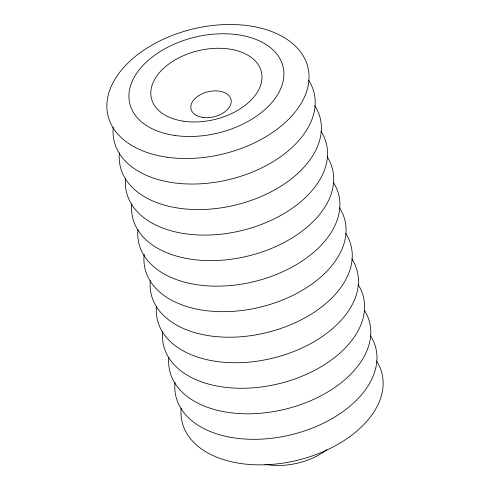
<?xml version="1.0" encoding="UTF-8"?>
<svg xmlns="http://www.w3.org/2000/svg" width="490" height="490" viewBox="0 0 490 490"><rect width="100%" height="100%" fill="white"/><g stroke="black" fill="none" stroke-linecap="round" stroke-linejoin="round"><path stroke-width="0.73" d="M308.602 80.164A102.839 64.3 -13.6 0 1 229.155 179.548A102.839 64.3 -13.6 0 1 113.245 127.314M314.776 105.693A102.839 64.3 -13.6 0 1 235.329 205.077A102.839 64.3 -13.6 0 1 119.419 152.843M320.956 131.222A102.839 64.3 -13.6 0 1 241.509 230.606A102.839 64.3 -13.6 0 1 125.593 178.372M327.13 156.751A102.839 64.3 -13.6 0 1 247.683 256.135A102.839 64.3 -13.6 0 1 131.773 203.901M333.304 182.28A102.839 64.3 -13.6 0 1 253.857 281.664A102.839 64.3 -13.6 0 1 137.947 229.43M339.484 207.809A102.839 64.3 -13.6 0 1 259.461 307.328A102.839 64.3 -13.6 0 1 144.207 254.2M345.658 233.338A102.839 64.3 -13.6 0 1 266.211 332.722A102.839 64.3 -13.6 0 1 150.301 280.494M351.838 258.867A102.839 64.3 -13.6 0 1 272.961 358.11A102.839 64.3 -13.6 0 1 156.408 306.783M358.012 284.396A102.839 64.3 -13.6 0 1 278.565 383.78A102.839 64.3 -13.6 0 1 162.649 331.552M364.572 310.538A102.839 64.3 -13.6 0 1 284.77 409.303A102.839 64.3 -13.6 0 1 168.762 357.841M370.366 335.454A102.839 64.3 -13.6 0 1 290.913 434.838A102.839 64.3 -13.6 0 1 175.004 382.61M376.541 360.983A102.839 64.3 -13.6 0 1 297.093 460.367A102.839 64.3 -13.6 0 1 181.178 408.139M326.959 449.673A54.843 34.294 -13.6 0 1 264.918 464.3M167.029 157.204A102.839 64.3 -13.6 0 0 308.455 70.039A102.839 64.3 -13.6 0 0 148.341 47.254A102.839 64.3 -13.6 0 0 167.029 157.204M202.848 117.41A20.568 12.863 -13.6 0 0 231.133 99.972A20.568 12.863 -13.6 0 0 199.112 95.415A20.568 12.863 -13.6 0 0 202.848 117.41M175.028 135.491A78.841 49.294 -13.6 0 0 283.459 68.667A78.841 49.294 -13.6 0 0 160.708 51.199A78.841 49.294 -13.6 0 0 175.028 135.491M183.897 121.257A56.558 35.366 -13.6 0 0 261.678 73.316A56.558 35.366 -13.6 0 0 173.619 60.785A56.558 35.366 -13.6 0 0 183.897 121.257"/></g></svg>
